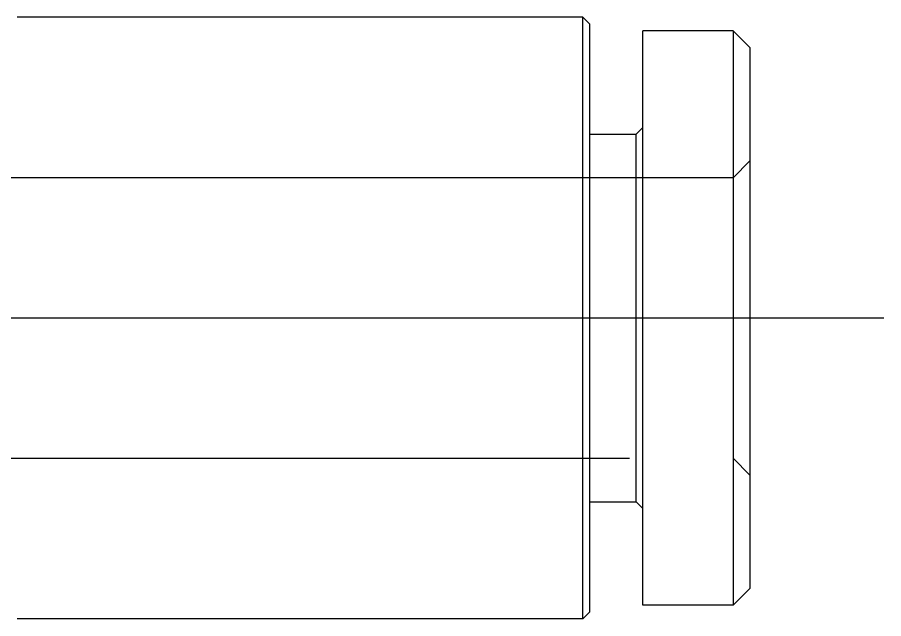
# Model space of a CAD drawing. Extents: x -35.2 to 39.3, y -37.2 to 6.5.
# Drawn here: x 6.14 to 19.1, y -4.5 to 4.5 of the extents above; entities that cross this region are included whole.
import ezdxf

# ---------------------------------------------------------------- set-up
doc = ezdxf.new("R2010")
doc.units = 0
doc.linetypes.add('CENTER', pattern=[50.8, 31.75, -6.35, 6.35, -6.35])
doc.linetypes.add('DASHED', pattern=[19.05, 12.7, -6.35])
doc.layers.get('0').update_dxf_attribs({"linetype": 'CONTINUOUS'})
doc.layers.add('CENTER', color=1, linetype='CENTER')

msp = doc.modelspace()

# ---------------------------------------------------------------- linework, layer by layer
at = {"color": 7, "linetype": 'CONTINUOUS'}
for p, q in [((14.6, 4.5), (6.143, 4.5)), ((14.6, -4.5), (14.6, 4.5)), ((14.7, 4.4), (14.6, 4.5)), ((14.7, 4.4), (14.7, -4.4)), ((15.5, -4.3), (15.5, 4.3)), ((16.85, 4.3), (15.5, 4.3)), ((16.85, 4.3), (16.85, -4.3)), ((16.85, 4.3), (17.1, 4.05)), ((17.1, 4.05), (17.1, -4.05)), ((14.7, 2.75), (15.4, 2.75)), ((15.4, 2.75), (15.5, 2.85)), ((15.4, -2.75), (15.4, 2.75)), ((14.7, -2.75), (15.4, -2.75)), ((15.4, -2.75), (15.5, -2.85)), ((16.85, -4.3), (17.1, -4.05)), ((14.7, -4.4), (14.6, -4.5)), ((16.85, -4.3), (15.5, -4.3)), ((14.6, -4.5), (6.143, -4.5))]:
    msp.add_line(p, q, dxfattribs=at)
at = {"color": 3, "linetype": 'DASHED'}
for p, q in [((17.1, 2.35), (16.85, 2.1)), ((16.85, 2.1), (2.6, 2.1)), ((16.85, 2.1), (16.85, -2.1)), ((2.6, -2.1), (16.85, -2.1)), ((16.85, -2.1), (17.1, -2.35))]:
    msp.add_line(p, q, dxfattribs=at)
at = {"layer": 'CENTER', "color": 1, "linetype": 'CENTER'}
msp.add_line((19.1, 0), (-19.1, 0), dxfattribs=at)

doc.saveas('drawing.dxf')
